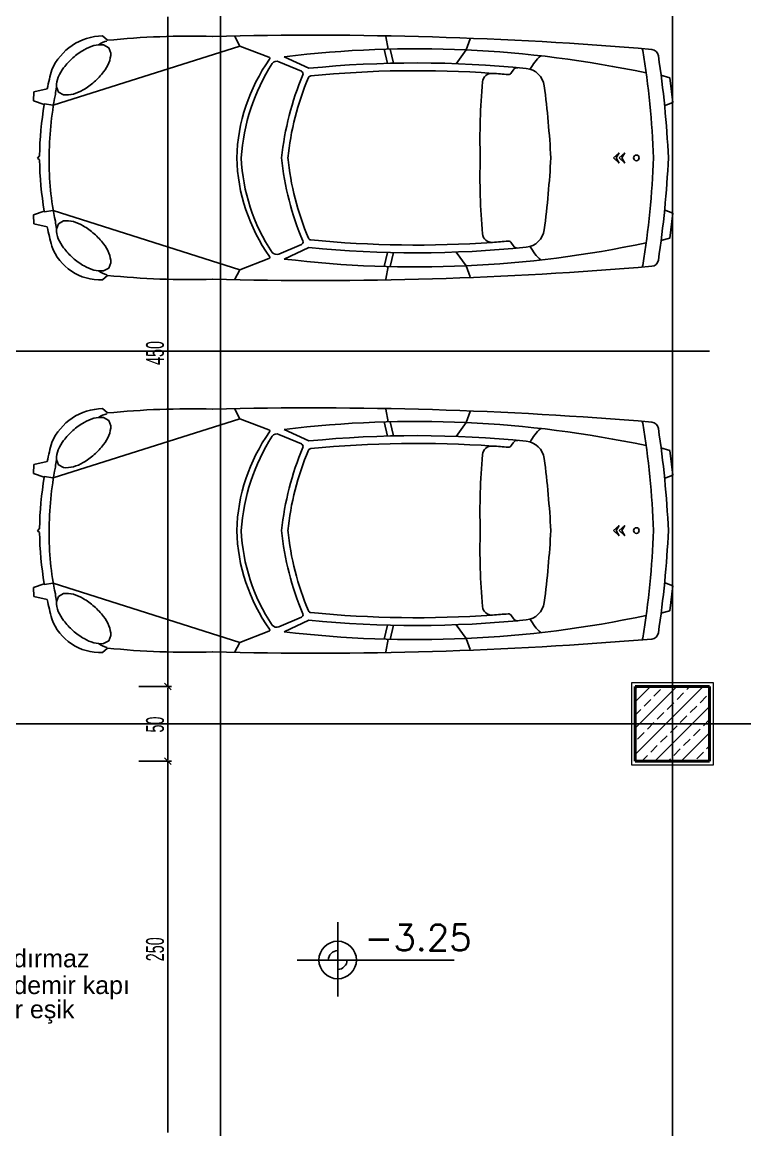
# Model space of a CAD drawing. Header units: inches. Extents: x -7543 to -822, y 102837 to 190349.
# Drawn here: x -836.312 to -836.2635, y 102837.0403 to 102837.1146 of the extents above; entities that cross this region are included whole.
import ezdxf
from ezdxf.enums import TextEntityAlignment as Align

# ---------------------------------------------------------------- set-up
doc = ezdxf.new("R2010")
doc.units = ezdxf.units.IN
doc.header["$MEASUREMENT"] = 0
doc.linetypes.add('DASHDOTX2', pattern=[2, 1, -0.5, 0, -0.5])
for name, color, linetype, lineweight in [('AKS', 1, 'Continuous', 25), ('ARABA', 7, 'Continuous', 25), ('ICOL', 55, 'Continuous', 25), ('KOLON', 2, 'Continuous', 40), ('SIVA', 150, 'Continuous', 15), ('TARAMA', 8, 'Continuous', 25)]:
    doc.layers.add(name, color=color, linetype=linetype, lineweight=lineweight)
doc.layers.add('PENCERE', color=7, linetype='Continuous', lineweight=18, true_color=0xffb360)
doc.styles.add('OLCU', font='tromand.shx', dxfattribs={"width": 0.6, "height": 12})
doc.styles.add('style5', font='arial.ttf', dxfattribs={"height": 1.25})
doc.styles.add('ÖLÇÜ', font='simplex.shx')

msp = doc.modelspace()

# ---------------------------------------------------------------- linework, layer by layer
at = {"layer": 'AKS', "linetype": 'DASHDOTX2', "ltscale": 10}
for p, q in [((-836.2683218610786, 102836.7973076623), (-836.2683218610786, 102837.1793790418)), ((-836.3331215750702, 102837.0674930621), (-836.1803623513185, 102837.0674930621))]:
    msp.add_line(p, q, dxfattribs=at)
at = {"layer": 'ARABA'}
for p, q in [((-836.3065724856135, 102837.1136374035), (-836.3062461802589, 102837.113345105)), ((-836.2973572593438, 102837.1129603132), (-836.2977051518502, 102837.1136371432)), ((-836.2873930630072, 102837.1127534727), (-836.2875531198299, 102837.113601479)), ((-836.2821736555265, 102837.1127025647), (-836.2818932230497, 102837.1134404601)), ((-836.2973572593438, 102837.1129603132), (-836.3098808904258, 102837.1089848025)), ((-836.3061573693874, 102837.1128508874), (-836.3064981602042, 102837.1130333451)), ((-836.3060186560965, 102837.1124900719), (-836.3061573693874, 102837.1128508874)), ((-836.2954007900678, 102837.1122106704), (-836.2973572593438, 102837.1129603132)), ((-836.2876754676377, 102837.112745748), (-836.2874503688311, 102837.1118003251)), ((-836.2872651069861, 102837.1127566185), (-836.2870397424836, 102837.1118100797)), ((-836.2821736555265, 102837.1127025647), (-836.2828342477522, 102837.111777366)), ((-836.2932224809852, 102837.1112718065), (-836.2947374112466, 102837.1119117834)), ((-836.2927228954093, 102837.1114696161), (-836.294385104351, 102837.1122441023)), ((-836.2790004029108, 102837.1113464846), (-836.2791239285115, 102837.1111778753)), ((-836.2691047725025, 102837.1110107626), (-836.2684817830759, 102837.1108381157)), ((-836.2684817830759, 102837.1108381157), (-836.2682812382836, 102837.109163694)), ((-836.3112090832483, 102837.1092895024), (-836.3111852026032, 102837.1098790181)), ((-836.3111852026032, 102837.1098790181), (-836.3102854241599, 102837.1100949667)), ((-836.3096699120053, 102837.1102338915), (-836.3095311987144, 102837.1098730761)), ((-836.3095311987144, 102837.1098730761), (-836.3091904078976, 102837.1096906184)), ((-836.3104861259161, 102837.1090398044), (-836.3112090832483, 102837.1092895024)), ((-836.3098808904258, 102837.1089848025), (-836.3104800798922, 102837.1090759139)), ((-836.2682812382836, 102837.109163694), (-836.2688754349836, 102837.1089525102)), ((-836.3109487015054, 102837.1054387577), (-836.310802036356, 102837.1056005228)), ((-836.310802036356, 102837.105317337), (-836.3109487015054, 102837.1054387577)), ((-836.2718920264635, 102837.1058039201), (-836.2722695242853, 102837.1054589299)), ((-836.2718920264635, 102837.1051139397), (-836.2722695242853, 102837.1054589299)), ((-836.2720836860931, 102837.1054589299), (-836.2718920264635, 102837.1058039201)), ((-836.2720836860931, 102837.1054589299), (-836.2718920264635, 102837.1051139397)), ((-836.271515151365, 102837.1058039201), (-836.2718926491867, 102837.1054589299)), ((-836.271515151365, 102837.1051139397), (-836.2718926491867, 102837.1054589299)), ((-836.2717068109945, 102837.1054589299), (-836.271515151365, 102837.1058039201)), ((-836.2717068109945, 102837.1054589299), (-836.271515151365, 102837.1051139397)), ((-836.3112090832483, 102837.1016283575), (-836.3104861259161, 102837.1018780555)), ((-836.3111852026032, 102837.1010388418), (-836.3112090832483, 102837.1016283575)), ((-836.3098808904258, 102837.1019330574), (-836.3104800798922, 102837.101841946)), ((-836.2973572593438, 102837.0979575466), (-836.3098808904258, 102837.1019330574)), ((-836.2682812382836, 102837.1017541659), (-836.2688754349836, 102837.1019653497)), ((-836.2684817830759, 102837.1000797442), (-836.2682812382836, 102837.1017541659)), ((-836.3102854241599, 102837.1008228932), (-836.3111852026032, 102837.1010388418)), ((-836.3096699120053, 102837.1006839683), (-836.3095311987144, 102837.1010447838)), ((-836.3095311987144, 102837.1010447838), (-836.3091904078976, 102837.1012272415)), ((-836.2691047725025, 102837.0999070973), (-836.2684817830759, 102837.1000797442)), ((-836.2947374112466, 102837.0990060765), (-836.2932224809852, 102837.0996460534)), ((-836.2927228954093, 102837.0994482438), (-836.294385104351, 102837.0986737576)), ((-836.2790004029108, 102837.0995713753), (-836.2791239285115, 102837.0997399846)), ((-836.2954007900678, 102837.0987071895), (-836.2973572593438, 102837.0979575466)), ((-836.2876754676377, 102837.0981721119), (-836.2874503688311, 102837.0991175348)), ((-836.2872651069861, 102837.0981612414), (-836.2870397424836, 102837.0991077802)), ((-836.2821736555265, 102837.0982152951), (-836.2828342477522, 102837.0991404939)), ((-836.3061573693874, 102837.0980669725), (-836.3064981602042, 102837.0978845148)), ((-836.3060186560964, 102837.098427788), (-836.3061573693874, 102837.0980669725)), ((-836.2973572593438, 102837.0979575466), (-836.2977051518502, 102837.0972807167)), ((-836.2873930630072, 102837.0981643871), (-836.2875531198299, 102837.0973163809)), ((-836.2821736555265, 102837.0982152951), (-836.2818932230497, 102837.0974773998)), ((-836.3062461802589, 102837.0975727548), (-836.3065724856135, 102837.0972804563)), ((-836.2658218610786, 102837.0924930568), (-836.3158218610786, 102837.0924930568)), ((-836.3065724856135, 102837.0886374035), (-836.3062461802589, 102837.088345105)), ((-836.2973572593438, 102837.0879603132), (-836.2977051518502, 102837.0886371432)), ((-836.2873930630072, 102837.0877534727), (-836.2875531198299, 102837.088601479)), ((-836.2821736555265, 102837.0877025647), (-836.2818932230497, 102837.0884404601)), ((-836.2973572593438, 102837.0879603132), (-836.3098808904258, 102837.0839848025)), ((-836.3061573693874, 102837.0878508874), (-836.3064981602042, 102837.0880333451)), ((-836.3060186560965, 102837.0874900719), (-836.3061573693874, 102837.0878508874)), ((-836.2954007900678, 102837.0872106704), (-836.2973572593438, 102837.0879603132)), ((-836.2876754676377, 102837.087745748), (-836.2874503688311, 102837.0868003251)), ((-836.2872651069861, 102837.0877566184), (-836.2870397424836, 102837.0868100797)), ((-836.2821736555265, 102837.0877025647), (-836.2828342477522, 102837.086777366)), ((-836.2932224809852, 102837.0862718065), (-836.2947374112466, 102837.0869117833)), ((-836.2927228954093, 102837.0864696161), (-836.294385104351, 102837.0872441023)), ((-836.2790004029108, 102837.0863464846), (-836.2791239285115, 102837.0861778753)), ((-836.2691047725025, 102837.0860107626), (-836.2684817830759, 102837.0858381157)), ((-836.3096699120053, 102837.0852338915), (-836.3095311987144, 102837.0848730761)), ((-836.2684817830759, 102837.0858381157), (-836.2682812382836, 102837.084163694)), ((-836.3112090832483, 102837.0842895024), (-836.3111852026032, 102837.0848790181)), ((-836.3111852026032, 102837.0848790181), (-836.3102854241599, 102837.0850949667)), ((-836.3095311987144, 102837.0848730761), (-836.3091904078976, 102837.0846906184)), ((-836.3104861259161, 102837.0840398044), (-836.3112090832483, 102837.0842895024)), ((-836.3098808904258, 102837.0839848025), (-836.3104800798922, 102837.0840759139)), ((-836.2682812382836, 102837.084163694), (-836.2688754349836, 102837.0839525102)), ((-836.2718920264635, 102837.0808039202), (-836.2722695242853, 102837.0804589299)), ((-836.2720836860931, 102837.0804589299), (-836.2718920264635, 102837.0808039202)), ((-836.271515151365, 102837.0808039202), (-836.2718926491867, 102837.0804589299)), ((-836.2717068109945, 102837.0804589299), (-836.271515151365, 102837.0808039202)), ((-836.3109487015054, 102837.0804387577), (-836.310802036356, 102837.0806005229)), ((-836.310802036356, 102837.080317337), (-836.3109487015054, 102837.0804387577)), ((-836.2718920264635, 102837.0801139397), (-836.2722695242853, 102837.0804589299)), ((-836.2720836860931, 102837.0804589299), (-836.2718920264635, 102837.0801139397)), ((-836.271515151365, 102837.0801139397), (-836.2718926491867, 102837.0804589299)), ((-836.2717068109945, 102837.0804589299), (-836.271515151365, 102837.0801139397)), ((-836.3112090832483, 102837.0766283575), (-836.3104861259161, 102837.0768780555)), ((-836.3111852026032, 102837.0760388418), (-836.3112090832483, 102837.0766283575)), ((-836.3098808904258, 102837.0769330574), (-836.3104800798922, 102837.076841946)), ((-836.2973572593438, 102837.0729575466), (-836.3098808904258, 102837.0769330574)), ((-836.3095311987144, 102837.0760447838), (-836.3091904078976, 102837.0762272415)), ((-836.2682812382836, 102837.0767541659), (-836.2688754349836, 102837.0769653497)), ((-836.2684817830759, 102837.0750797442), (-836.2682812382836, 102837.0767541659)), ((-836.3102854241599, 102837.0758228932), (-836.3111852026032, 102837.0760388418)), ((-836.3096699120053, 102837.0756839683), (-836.3095311987144, 102837.0760447838)), ((-836.2790004029108, 102837.0745713753), (-836.2791239285115, 102837.0747399846)), ((-836.2691047725025, 102837.0749070973), (-836.2684817830759, 102837.0750797442)), ((-836.2947374112466, 102837.0740060765), (-836.2932224809852, 102837.0746460534)), ((-836.2927228954093, 102837.0744482438), (-836.294385104351, 102837.0736737576)), ((-836.2876754676377, 102837.0731721119), (-836.2874503688311, 102837.0741175348)), ((-836.2872651069861, 102837.0731612414), (-836.2870397424836, 102837.0741077802)), ((-836.2821736555265, 102837.0732152951), (-836.2828342477522, 102837.0741404939)), ((-836.3060186560964, 102837.073427788), (-836.3061573693874, 102837.0730669725)), ((-836.2954007900678, 102837.0737071895), (-836.2973572593438, 102837.0729575466)), ((-836.3062461802589, 102837.0725727548), (-836.3065724856135, 102837.0722804563)), ((-836.3061573693874, 102837.0730669725), (-836.3064981602042, 102837.0728845148)), ((-836.2973572593438, 102837.0729575466), (-836.2977051518502, 102837.0722807167)), ((-836.2873930630072, 102837.0731643871), (-836.2875531198299, 102837.0723163809)), ((-836.2821736555265, 102837.0732152951), (-836.2818932230497, 102837.0724773998)), ((-836.2708218610785, 102837.0674930568), (-836.3155718610785, 102837.0674930568))]:
    msp.add_line(p, q, dxfattribs=at)
for centre in [(-836.2707380121709, 102837.1054589299), (-836.2707380121709, 102837.0804589299)]:
    msp.add_circle(centre, 0.0001903386603256101, dxfattribs=at)
for centre, radius, start, end in [((-836.3065194962948, 102837.1098720814), 0.003765695014078214, 90.80626936418145, 156.6309590040515), ((-836.3006763973957, 102837.0578737854), 0.05575024469299015, 88.46077408560932, 95.73375645431476), ((-836.2923812903906, 102836.8443341185), 0.2693556434130333, 85.17144948693704, 91.4465947719862), ((-836.305463732567, 102837.1086648416), 0.004676899833748401, 120.1927662823026, 131.4322878137079), ((-836.306377986811, 102837.110236144), 0.002858974677958856, 105.8025540755275, 120.1927662823026), ((-836.3067164174641, 102837.1114319291), 0.001616220745716414, 82.23896652292976, 105.8025540755275), ((-836.305916862434, 102837.1117329845), 0.001604419163886786, 102.8828287334278, 125.2515636442781), ((-836.2855062772712, 102837.0386099211), 0.07416755498626959, 77.99419764270667, 96.87554441600845), ((-836.2703848469768, 102837.1126546569), 9.000000000001016e-05, 8.837123087284679, 85.31347303164168), ((-836.335257468319, 102837.1025688003), 0.0657419725653982, 2.519632719075946, 8.837123087284679), ((-836.2697501108676, 102837.1122405859), 0.0004950000000000558, 8.589308608090736, 85.17144948693704), ((-836.305463732567, 102837.1086648416), 0.004676899833750893, 131.4322878137079, 142.6718091845319), ((-836.3076347804976, 102837.1124724249), 0.001616220745716076, 337.062021516128, 0.6256092340703007), ((-836.2855770157829, 102837.1051348832), 0.01199407059845997, 144.648435494083, 178.4111011900916), ((-836.295432991687, 102837.1121266284), 9.000000000001016e-05, 324.648435494083, 69.03511178387163), ((-836.2948828767654, 102837.1115652081), 0.0003758651692243097, 67.23109894188038, 141.4393808775452), ((-836.2751676751451, 102837.1100495186), 0.003008833408684516, 131.4102380293895, 153.3700349608459), ((-836.334309786114, 102837.1024891751), 0.0657869725653982, 2.589097116581579, 8.589308608090736), ((-836.2872966477651, 102837.1051756174), 0.02350922877102512, 164.7336474518918, 167.9214886053963), ((-836.3069093016143, 102837.1097671946), 0.002858974677957986, 142.6718091845319, 157.062021516128), ((-836.3102248355349, 102837.1140591218), 0.004676899833751269, 311.4322878137079, 322.6718091845318), ((-836.3087792664876, 102837.1129567689), 0.002858974677957986, 322.6718091845318, 337.062021516128), ((-836.2840167872758, 102837.1046220789), 0.01326879482916422, 147.2533750748712, 176.3840064397451), ((-836.2932924345016, 102837.1111059556), 0.0001799999999999734, 336.8992484385438, 67.13067892725184), ((-836.2855062772712, 102837.0386099211), 0.07321621904792057, 84.21407305825436, 95.6565911483799), ((-836.2855062772712, 102837.0386099211), 0.0726975842035435, 85.97158616311515, 95.59545401810036), ((-836.279332835632, 102837.1112769563), 0.000231212548096232, 268.5150059043773, 334.6258166988742), ((-836.2787224483573, 102837.1111916199), 0.0003181851675940667, 83.74646251964785, 150.8752733098646), ((-836.2782613049911, 102837.1101100177), 0.001350000000000152, 7.354901511832351, 84.21407305825436), ((-836.3080537876042, 102837.1102515386), 0.001616220745716654, 157.062021516128, 180.6256092340703), ((-836.3102248355349, 102837.1140591218), 0.004676899833748117, 300.1927662823025, 311.4322878137079), ((-836.2743590962507, 102837.1032426882), 0.02032128314120928, 157.4510827881515, 173.7388610267638), ((-836.2756129388187, 102837.1035647376), 0.01861552883302677, 156.9530728345464, 174.2906955884231), ((-836.2925770271423, 102837.1107819691), 0.0001800000000000203, 95.59545401810036, 156.9530728345464), ((-836.2353368713099, 102837.1066560718), 0.04590001821326197, 175.1297837138699, 181.494530153918), ((-836.2804434450015, 102837.1104994504), 0.0006300000000000711, 85.97158616311515, 175.1297837138699), ((-836.2855062772712, 102837.0386099211), 0.0726975842035435, 85.13337306800867, 85.97158616311515), ((-836.2870538931709, 102837.1053224183), 0.02310356432466791, 169.0428091582764, 179.7520692791098), ((-836.3021151182527, 102837.1087675911), 0.007679668023683556, 169.2088268491464, 172.9223235709005), ((-836.3089721506377, 102837.1112920344), 0.001616220745716414, 262.2389665229297, 285.8025540755275), ((-836.3093105812909, 102837.1124878195), 0.002858974677959079, 285.8025540755275, 300.1927662823025), ((-836.3425953594318, 102837.1018059705), 0.06621777136170351, 3.162375469220795, 7.354901511832351), ((-836.2872966477651, 102837.1051756174), 0.02350922877102537, 170.5394231677598, 178.9643807944582), ((-836.2872966477651, 102837.1057422424), 0.02350922877102538, 181.0356192055418, 189.4605768322402), ((-836.2914766547335, 102837.1051564354), 0.01868247958051604, 179.1843322190227, 192.213632216042), ((-836.2855770157829, 102837.1057829767), 0.01199407059845997, 181.5888988099084, 215.351564505917), ((-836.2850701301882, 102837.1059498402), 0.01219891753207151, 182.3063260507667, 214.0562924097324), ((-836.2756129388187, 102837.1073531223), 0.01904067993119159, 185.7093044115769, 203.1007515614562), ((-836.2756129388187, 102837.1073531223), 0.01861552883302677, 185.7093044115769, 203.0469271654537), ((-836.2353368713099, 102837.1042617881), 0.04590001821326197, 178.505469846082, 184.8702162861301), ((-836.3425953594318, 102837.1091118894), 0.06621777136170351, 352.6450984881677, 356.8376245307792), ((-836.335257468319, 102837.1083490596), 0.0657419725653982, 351.1628769127153, 357.480367280924), ((-836.334309786114, 102837.1084286848), 0.0657869725653982, 351.4106913919093, 357.4109028834184), ((-836.2795417332272, 102837.1073854886), 0.03143631961070486, 192.0496003841092, 194.4423652883399), ((-836.3021151182527, 102837.1021502688), 0.007679668023683556, 187.0776764290996, 190.7911731508536), ((-836.3089721506377, 102837.0996258255), 0.001616220745716343, 74.19744592447249, 97.76103347707027), ((-836.3093105812909, 102837.0984300404), 0.002858974677959079, 59.80723371769746, 74.19744592447249), ((-836.3102248355349, 102837.096858738), 0.004676899833750634, 48.56771218629208, 59.80723371769746), ((-836.3080537876042, 102837.1006663213), 0.001616220745716626, 179.3743907659297, 202.937978483872), ((-836.3069093016143, 102837.1011506653), 0.00285897467795887, 202.937978483872, 217.3281908154681), ((-836.3102248355349, 102837.096858738), 0.004676899833749032, 37.32819081546813, 48.56771218629208), ((-836.2925770271423, 102837.1001358908), 0.0001800000000000203, 203.0469271654537, 264.4045459818997), ((-836.2804434450015, 102837.1004184095), 0.0006300000000000711, 184.8702162861301, 274.0284138368849), ((-836.2782613049911, 102837.1008078422), 0.001350000000000152, 275.7859269417457, 352.6450984881677), ((-836.3067422696274, 102837.1007275229), 0.00345124531163426, 200.0361469341536, 272.8198040646801), ((-836.305463732567, 102837.1022530183), 0.004676899833749085, 217.3281908154681, 228.5677121862921), ((-836.3087792664876, 102837.097961091), 0.002858974677957986, 22.93797848387198, 37.32819081546813), ((-836.2855062772712, 102837.1723079388), 0.07416755498626959, 263.1244555839916, 282.0058023572934), ((-836.2932924345016, 102837.0998119043), 0.0001799999999999975, 292.8693210727482, 23.10075156145621), ((-836.2855062772712, 102837.1723079388), 0.07321621904792057, 264.3434088516201, 275.7859269417457), ((-836.2855062772712, 102837.1723079388), 0.0726975842035435, 264.4045459818997, 274.0284138368849), ((-836.2855062772712, 102837.1723079388), 0.0726975842035435, 274.0284138368849, 274.8666269319914), ((-836.279332835632, 102837.0996409035), 0.000231212548096232, 25.37418330112585, 91.48499409562274), ((-836.2787224483573, 102837.0997262399), 0.0003181851675940667, 209.1247266901354, 276.2535374803521), ((-836.2751676751451, 102837.1008683413), 0.003008833408684516, 206.6299650391541, 228.5897619706105), ((-836.305463732567, 102837.1022530183), 0.004676899833748117, 228.5677121862921, 239.8072337176974), ((-836.3076347804976, 102837.098445435), 0.001616220745716629, 359.3743907659297, 22.93797848387198), ((-836.295432991687, 102837.0987912315), 9.000000000001016e-05, 290.9648882161284, 35.35156450591698), ((-836.2948828767654, 102837.0993526518), 0.0003758651692241277, 218.5606191224547, 292.7689010581196), ((-836.2697501108676, 102837.098677274), 0.0004950000000000558, 274.8285505130629, 351.4106913919093), ((-836.306377986811, 102837.1006817159), 0.002858974677959079, 239.8072337176974, 254.1974459244725), ((-836.3067164174641, 102837.0994859308), 0.001616220745716414, 254.1974459244725, 277.7610334770702), ((-836.305916862434, 102837.0991848754), 0.001604419163886786, 234.7484363557219, 257.1171712665722), ((-836.2923812903907, 102837.3665837414), 0.2693556434130333, 268.5534052280138, 274.8285505130629), ((-836.2703848469768, 102837.098263203), 9.000000000001016e-05, 274.6865269683583, 351.1628769127153), ((-836.3006763973957, 102837.1530440745), 0.05575024469298565, 264.2662435456853, 271.5392259143907), ((-836.3065194962948, 102837.0848720814), 0.003765695014078214, 90.80626936418145, 156.6309590040515), ((-836.305916862434, 102837.0867329845), 0.001604419163886786, 102.8828287334278, 125.2515636442781), ((-836.3006763973957, 102837.0328737854), 0.05575024469299015, 88.46077408560932, 95.73375645431476), ((-836.2923812903906, 102836.8193341185), 0.2693556434130333, 85.17144948693704, 91.4465947719862), ((-836.305463732567, 102837.0836648416), 0.004676899833748401, 120.1927662823026, 131.4322878137079), ((-836.306377986811, 102837.085236144), 0.002858974677958856, 105.8025540755275, 120.1927662823026), ((-836.3067164174641, 102837.0864319291), 0.001616220745716414, 82.23896652292976, 105.8025540755275), ((-836.3076347804976, 102837.0874724249), 0.001616220745716076, 337.062021516128, 0.6256092340703007), ((-836.2855062772712, 102837.0136099211), 0.07416755498626959, 77.99419764270667, 96.87554441600845), ((-836.2703848469768, 102837.0876546569), 9.000000000001016e-05, 8.837123087284679, 85.31347303164168), ((-836.335257468319, 102837.0775688003), 0.0657419725653982, 2.519632719075946, 8.837123087284679), ((-836.2697501108676, 102837.0872405859), 0.0004950000000000558, 8.589308608090736, 85.17144948693704), ((-836.305463732567, 102837.0836648416), 0.004676899833750893, 131.4322878137079, 142.6718091845319), ((-836.3087792664876, 102837.0879567689), 0.002858974677957986, 322.6718091845318, 337.062021516128), ((-836.2855770157829, 102837.0801348831), 0.01199407059845997, 144.648435494083, 178.4111011900916), ((-836.2840167872758, 102837.0796220789), 0.01326879482916422, 147.2533750748712, 176.3840064397451), ((-836.295432991687, 102837.0871266284), 9.000000000001016e-05, 324.648435494083, 69.03511178387163), ((-836.2948828767654, 102837.0865652081), 0.0003758651692243097, 67.23109894188038, 141.4393808775452), ((-836.2855062772712, 102837.0136099211), 0.07321621904792057, 84.21407305825436, 95.6565911483799), ((-836.2751676751451, 102837.0850495186), 0.003008833408684516, 131.4102380293895, 153.3700349608459), ((-836.334309786114, 102837.0774891751), 0.0657869725653982, 2.589097116581579, 8.589308608090736), ((-836.2872966477651, 102837.0801756174), 0.02350922877102512, 164.7336474518918, 167.9214886053963), ((-836.3069093016143, 102837.0847671946), 0.002858974677957986, 142.6718091845319, 157.062021516128), ((-836.3102248355349, 102837.0890591218), 0.004676899833751269, 311.4322878137079, 322.6718091845318), ((-836.2743590962507, 102837.0782426883), 0.02032128314120928, 157.4510827881515, 173.7388610267638), ((-836.2932924345016, 102837.0861059556), 0.0001799999999999734, 336.8992484385438, 67.13067892725184), ((-836.2925770271423, 102837.0857819691), 0.0001800000000000203, 95.59545401810036, 156.9530728345464), ((-836.2855062772712, 102837.0136099211), 0.0726975842035435, 85.97158616311515, 95.59545401810036), ((-836.2804434450015, 102837.0854994504), 0.0006300000000000711, 85.97158616311515, 175.1297837138699), ((-836.2855062772712, 102837.0136099211), 0.0726975842035435, 85.13337306800867, 85.97158616311515), ((-836.279332835632, 102837.0862769564), 0.000231212548096232, 268.5150059043773, 334.6258166988742), ((-836.2787224483573, 102837.08619162), 0.0003181851675940667, 83.74646251964785, 150.8752733098646), ((-836.2782613049911, 102837.0851100177), 0.001350000000000152, 7.354901511832351, 84.21407305825436), ((-836.3021151182527, 102837.0837675911), 0.007679668023683556, 169.2088268491464, 172.9223235709005), ((-836.3080537876042, 102837.0852515386), 0.001616220745716654, 157.062021516128, 180.6256092340703), ((-836.3102248355349, 102837.0890591218), 0.004676899833748117, 300.1927662823025, 311.4322878137079), ((-836.2756129388187, 102837.0785647376), 0.01861552883302677, 156.9530728345464, 174.2906955884231), ((-836.2353368713099, 102837.0816560718), 0.04590001821326197, 175.1297837138699, 181.494530153918), ((-836.3425953594318, 102837.0768059705), 0.06621777136170351, 3.162375469220795, 7.354901511832351), ((-836.2870538931709, 102837.0803224183), 0.02310356432466791, 169.0428091582764, 179.7520692791098), ((-836.3089721506377, 102837.0862920344), 0.001616220745716414, 262.2389665229297, 285.8025540755275), ((-836.3093105812909, 102837.0874878195), 0.002858974677959079, 285.8025540755275, 300.1927662823025), ((-836.2872966477651, 102837.0801756174), 0.02350922877102537, 170.5394231677598, 178.9643807944582), ((-836.2872966477651, 102837.0807422424), 0.02350922877102538, 181.0356192055418, 189.4605768322402), ((-836.2914766547335, 102837.0801564354), 0.01868247958051604, 179.1843322190227, 192.213632216042), ((-836.2855770157829, 102837.0807829767), 0.01199407059845997, 181.5888988099084, 215.351564505917), ((-836.2850701301882, 102837.0809498402), 0.01219891753207151, 182.3063260507667, 214.0562924097324), ((-836.2756129388187, 102837.0823531223), 0.01904067993119159, 185.7093044115769, 203.1007515614562), ((-836.2756129388187, 102837.0823531223), 0.01861552883302677, 185.7093044115769, 203.0469271654537), ((-836.2353368713099, 102837.0792617881), 0.04590001821326197, 178.505469846082, 184.8702162861301), ((-836.3425953594318, 102837.0841118894), 0.06621777136170351, 352.6450984881677, 356.8376245307792), ((-836.335257468319, 102837.0833490596), 0.0657419725653982, 351.1628769127153, 357.480367280924), ((-836.334309786114, 102837.0834286848), 0.0657869725653982, 351.4106913919093, 357.4109028834184), ((-836.3089721506377, 102837.0746258255), 0.001616220745716343, 74.19744592447249, 97.76103347707027), ((-836.2795417332272, 102837.0823854886), 0.03143631961070486, 192.0496003841092, 194.4423652883399), ((-836.3021151182527, 102837.0771502688), 0.007679668023683556, 187.0776764290996, 190.7911731508536), ((-836.3080537876042, 102837.0756663213), 0.001616220745716626, 179.3743907659297, 202.937978483872), ((-836.3093105812909, 102837.0734300404), 0.002858974677959079, 59.80723371769746, 74.19744592447249), ((-836.3102248355349, 102837.0718587381), 0.004676899833750634, 48.56771218629208, 59.80723371769746), ((-836.2782613049911, 102837.0758078422), 0.001350000000000152, 275.7859269417457, 352.6450984881677), ((-836.3069093016143, 102837.0761506653), 0.00285897467795887, 202.937978483872, 217.3281908154681), ((-836.3102248355349, 102837.0718587381), 0.004676899833749032, 37.32819081546813, 48.56771218629208), ((-836.2855062772712, 102837.1473079388), 0.07416755498626959, 263.1244555839916, 282.0058023572934), ((-836.2932924345016, 102837.0748119043), 0.0001799999999999975, 292.8693210727482, 23.10075156145621), ((-836.2925770271423, 102837.0751358908), 0.0001800000000000203, 203.0469271654537, 264.4045459818997), ((-836.2855062772712, 102837.1473079388), 0.0726975842035435, 264.4045459818997, 274.0284138368849), ((-836.2804434450015, 102837.0754184095), 0.0006300000000000711, 184.8702162861301, 274.0284138368849), ((-836.2855062772712, 102837.1473079388), 0.0726975842035435, 274.0284138368849, 274.8666269319914), ((-836.279332835632, 102837.0746409035), 0.000231212548096232, 25.37418330112585, 91.48499409562274), ((-836.3067422696274, 102837.0757275229), 0.00345124531163426, 200.0361469341536, 272.8198040646801), ((-836.305463732567, 102837.0772530183), 0.004676899833749085, 217.3281908154681, 228.5677121862921), ((-836.3087792664876, 102837.072961091), 0.002858974677957986, 22.93797848387198, 37.32819081546813), ((-836.3076347804976, 102837.073445435), 0.001616220745716629, 359.3743907659297, 22.93797848387198), ((-836.2948828767654, 102837.0743526518), 0.0003758651692241277, 218.5606191224547, 292.7689010581196), ((-836.2855062772712, 102837.1473079388), 0.07321621904792057, 264.3434088516201, 275.7859269417457), ((-836.2787224483573, 102837.07472624), 0.0003181851675940667, 209.1247266901354, 276.2535374803521), ((-836.2751676751451, 102837.0758683413), 0.003008833408684516, 206.6299650391541, 228.5897619706105), ((-836.305463732567, 102837.0772530183), 0.004676899833748117, 228.5677121862921, 239.8072337176974), ((-836.295432991687, 102837.0737912315), 9.000000000001016e-05, 290.9648882161284, 35.35156450591698), ((-836.2697501108676, 102837.073677274), 0.0004950000000000558, 274.8285505130629, 351.4106913919093), ((-836.306377986811, 102837.0756817159), 0.002858974677959079, 239.8072337176974, 254.1974459244725), ((-836.3067164174641, 102837.0744859308), 0.001616220745716414, 254.1974459244725, 277.7610334770702), ((-836.305916862434, 102837.0741848754), 0.001604419163886786, 234.7484363557219, 257.1171712665722), ((-836.3006763973957, 102837.1280440745), 0.05575024469298565, 264.2662435456853, 271.5392259143907), ((-836.2923812903907, 102837.3415837414), 0.2693556434130333, 268.5534052280138, 274.8285505130629), ((-836.2703848469768, 102837.073263203), 9.000000000001016e-05, 274.6865269683583, 351.1628769127153)]:
    msp.add_arc(centre, radius, start, end, dxfattribs=at)
at = {"layer": 'ICOL'}
for p, q in [((-836.2986593557144, 102837.1674150621), (-836.2986593557144, 102836.8175710621)), ((-836.3021879319904, 102837.0700710621), (-836.3021879319904, 102837.1149150621)), ((-836.3019539319904, 102837.0699930621), (-836.3041379319903, 102837.0699930621)), ((-836.3019539319904, 102837.0699930621), (-836.3041379319903, 102837.0699930621)), ((-836.3019673146746, 102837.0697724448), (-836.3024085493062, 102837.0702136794)), ((-836.3019673146746, 102837.0697724448), (-836.3024085493062, 102837.0702136794)), ((-836.3021879319904, 102837.0650710621), (-836.3021879319904, 102837.0699150621)), ((-836.3019673146746, 102837.0647724448), (-836.3024085493062, 102837.0652136794)), ((-836.3019673146746, 102837.0647724448), (-836.3024085493062, 102837.0652136794)), ((-836.3019539319904, 102837.0649930621), (-836.3041379319903, 102837.0649930621)), ((-836.3019539319904, 102837.0649930621), (-836.3041379319903, 102837.0649930621)), ((-836.3021879319904, 102837.0400725962), (-836.3021879319904, 102837.0649150621)), ((-836.2907873635298, 102837.0541970362), (-836.2907873635298, 102837.049195228)), ((-836.293500013899, 102837.0516500715), (-836.2829676615225, 102837.0516500715))]:
    msp.add_line(p, q, dxfattribs=at)
msp.add_circle((-836.2907873635298, 102837.0516500715), 0.00126, dxfattribs=at)
for radius, start, end in [(0.0006300000000046567, 90, 180), (0.0006299999999959255, 270, 0)]:
    msp.add_arc((-836.2907873635298, 102837.0516500715), radius, start, end, dxfattribs=at)
at = {"layer": 'KOLON'}
for p, q in [((-836.2658218610786, 102837.0699930621), (-836.2708218610786, 102837.0699930621)), ((-836.2708218610786, 102837.0699930621), (-836.2708218610786, 102837.0649930621)), ((-836.2658218610786, 102837.0649930621), (-836.2658218610786, 102837.0699930621)), ((-836.2708218610786, 102837.0649930621), (-836.2658218610786, 102837.0649930621))]:
    msp.add_line(p, q, dxfattribs=at)
at = {"layer": 'SIVA'}
for p, q in [((-836.2655718610786, 102837.0702430621), (-836.2710718610786, 102837.0702430621)), ((-836.2710718610786, 102837.0702430621), (-836.2710718610786, 102837.0647430621)), ((-836.2655718610786, 102837.0647430621), (-836.2655718610786, 102837.0702430621)), ((-836.2710718610786, 102837.0647430621), (-836.2655718610786, 102837.0647430621))]:
    msp.add_line(p, q, dxfattribs=at)
at = {"layer": 'TARAMA'}
for p, q in [((-836.2708218610786, 102837.0689657432), (-836.2697945421221, 102837.0699930621)), ((-836.2708218610786, 102837.0671979762), (-836.2680267751691, 102837.0699930621)), ((-836.2708218610786, 102837.0654302093), (-836.2662590082161, 102837.0699930621)), ((-836.2708218610786, 102837.0698496266), (-836.2706784256001, 102837.0699930621)), ((-836.2695551642491, 102837.0693485565), (-836.2691132225109, 102837.0697904983)), ((-836.2680083681653, 102837.0691275857), (-836.267566426427, 102837.0695695274)), ((-836.2673454555579, 102837.0697904983), (-836.2671428916941, 102837.0699930621)), ((-836.2702180768565, 102837.0686856439), (-836.2697761351183, 102837.0691275857)), ((-836.2686712807727, 102837.068464673), (-836.2682293390344, 102837.0689066148)), ((-836.2664615720815, 102837.0689066148), (-836.2660196303433, 102837.0693485565)), ((-836.2708218610786, 102837.0680818597), (-836.2704390477256, 102837.068464673)), ((-836.2694912412632, 102837.0649930621), (-836.2658218610786, 102837.0686624423)), ((-836.26933419338, 102837.0678017604), (-836.2688922516418, 102837.0682437022)), ((-836.2671244846889, 102837.0682437022), (-836.2666825429507, 102837.0686856439)), ((-836.2699971059874, 102837.0671388478), (-836.2695551642491, 102837.0675807896)), ((-836.2684503099035, 102837.066917877), (-836.2680083681653, 102837.0673598187)), ((-836.2677873972962, 102837.0675807896), (-836.267345455558, 102837.0680227313)), ((-836.2662406012124, 102837.0673598187), (-836.2658218610786, 102837.0677785588)), ((-836.2706600185948, 102837.0664759352), (-836.2702180768565, 102837.066917877)), ((-836.2691132225109, 102837.0662549643), (-836.2686712807727, 102837.0666969061)), ((-836.2677234743102, 102837.0649930621), (-836.2658218610786, 102837.0668946753)), ((-836.2669035138198, 102837.0666969061), (-836.2664615720815, 102837.0671388478)), ((-836.2697761351183, 102837.0655920517), (-836.26933419338, 102837.0660339935)), ((-836.267566426427, 102837.0660339935), (-836.2671244846889, 102837.0664759352)), ((-836.2660196303433, 102837.0658130226), (-836.2658218610786, 102837.0660107919)), ((-836.2703751247411, 102837.0649930621), (-836.2699971059874, 102837.0653710809)), ((-836.2686073577881, 102837.0649930621), (-836.2684503099035, 102837.06515011)), ((-836.2682293390344, 102837.0653710809), (-836.2677873972962, 102837.0658130226)), ((-836.2666825429507, 102837.06515011), (-836.2662406012124, 102837.0655920517)), ((-836.2659557073572, 102837.0649930621), (-836.2658218610786, 102837.0651269084))]:
    msp.add_line(p, q, dxfattribs=at)

# ---------------------------------------------------------------- texts
at = {"layer": 'ICOL', "style": 'OLCU', "width": 0.6}
for s, p in [('450', (-836.3024519319904, 102837.0915673478)), ('50', (-836.3024519319904, 102837.066910205)), ('250', (-836.3024519319904, 102837.0515681149))]:
    msp.add_text(s, height=0.0012, rotation=90, dxfattribs=at).set_placement(p)
at = {"layer": 'ICOL', "style": 'ÖLÇÜ'}
msp.add_attdef('-3.25', text='%%p0.00', height=0.00175, dxfattribs=at).set_placement((-836.2853960872928, 102837.0522822345), align=Align.CENTER)
at = {"layer": 'PENCERE', "style": 'style5'}
for s, height, p in [('ışık sızdırmaz', 0.001200000000000001, (-836.3177908660947, 102837.0511602917)), ('sürme demir kapı', 0.0012, (-836.3176818489292, 102837.0493675773)), ('mermer eşik', 0.0012, (-836.3176818489292, 102837.0477462662))]:
    msp.add_text(s, height=height, dxfattribs=at).set_placement(p)

doc.saveas('drawing.dxf')
